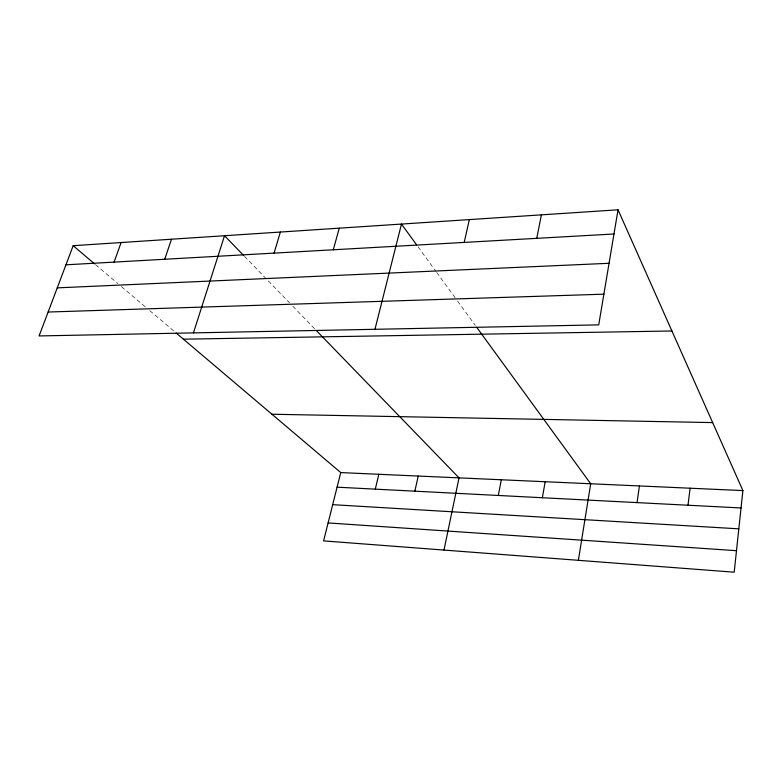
<?xml version="1.0" encoding="UTF-8"?>
<svg xmlns="http://www.w3.org/2000/svg" width="782" height="782" viewBox="0 0 782 782"><rect width="100%" height="100%" fill="white"/><g stroke="black" fill="none" stroke-linecap="round" stroke-linejoin="round"><path stroke-width="0.59" stroke-dasharray="3.91 2.93" d="M95.512 264.639L117.769 283.504M121.425 286.613L145.227 306.788M149.802 310.669L174.337 331.48M244.492 256.33L289.457 302.771M292.791 306.212L315.684 329.848M418.018 246.78L436.004 271.462M436.727 272.449L456.141 299.095M457.578 301.07L475.319 325.41"/><path stroke-width="1.17" d="M618.034 209.801L598.729 324.872L39.1 335.937L73.176 245.695L618.034 209.801L742.9 490.578L734.19 572.199L323.592 540.89L340.747 472.582L176.155 333.015M687.984 505.231L690.115 488.222M637.037 502.611L639.422 485.954M578.367 560.313L590.703 483.765L476.737 327.355M542.346 497.733L545.191 481.732M498.3 495.465L501.33 479.767M536.755 238.334L541.398 214.845M443.981 550.069L459.034 477.88L316.524 330.718M414.851 491.174L418.223 476.052M464.195 242.42L469.347 219.595M375.292 489.141L378.82 474.283M374.969 329.29L401.469 224.063L416.581 244.805M333.298 249.781L339.261 228.168M274.081 253.114L280.367 232.049M193.447 332.878L224.532 235.724L243.661 255.479M164.699 259.262L171.522 239.214M114.094 262.107L121.132 242.537M65.952 264.815L613.978 233.994M57.252 287.864L609.061 263.29M48.122 312.038L603.88 294.179M183.428 339.183L671.924 330.982M271.94 414.235L712.666 422.593M340.747 472.582L742.9 490.578M337.081 487.176L741.043 507.958M332.682 504.673L738.814 528.837M328.098 522.933L736.488 550.684M73.176 245.695L94.573 263.847"/></g></svg>
